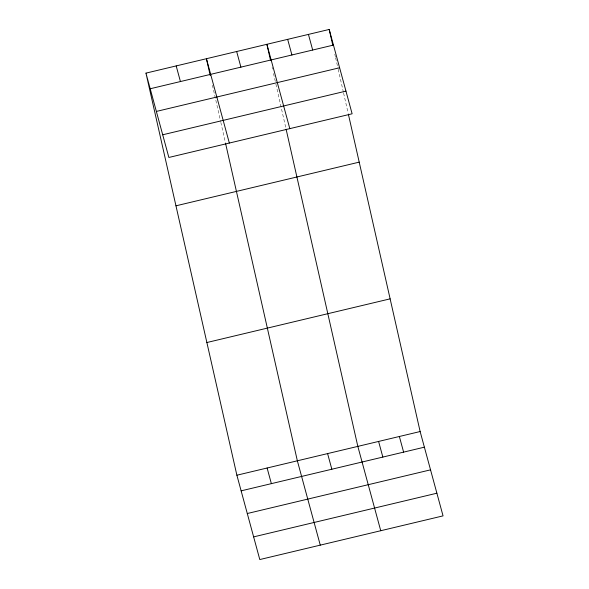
<?xml version="1.0" encoding="UTF-8"?>
<svg xmlns="http://www.w3.org/2000/svg" width="589" height="589" viewBox="0 0 589 589"><rect width="100%" height="100%" fill="white"/><g stroke="black" fill="none" stroke-linecap="round" stroke-linejoin="round"><path stroke-width="0.44" stroke-dasharray="2.94 2.21" d="M334.802 54.217L335.406 56.875M335.605 57.759L338.005 68.376M338.204 69.259L343.409 92.259M343.608 93.143L348.209 113.486M272.103 67.301L272.501 69.068M273.502 73.492L275.704 83.218M275.902 84.109L285.901 128.336M212.43 85.25L220.632 121.518M220.831 122.402L225.432 142.752"/><path stroke-width="0.88" d="M145.954 73.124L329.207 29.45L352.119 113.787L168.866 157.462L145.954 73.124L236.881 475.213L259.793 559.55L443.046 515.876L420.134 431.538L348.408 114.369M150.202 88.755L333.455 45.081M156.357 111.431L339.61 67.757M162.704 134.785L345.957 91.111M175.956 205.819L359.209 162.137M206.879 342.526L390.124 298.851M236.881 475.213L420.134 431.538M241.129 490.851L424.382 447.176M247.292 513.52L430.544 469.845M253.638 536.881L436.891 493.207M308.437 34.398L312.685 50.036M399.364 436.493L403.612 452.124M287.668 39.353L291.916 54.983M378.594 441.441L382.843 457.071M289.81 128.63L266.898 44.3L270.498 60.225M380.744 530.726L357.832 446.388L286.107 129.219M236.66 51.508L240.908 67.139M327.594 453.596L331.843 469.227M229.342 143.046L206.422 58.716L210.229 75.517M320.269 545.134L297.357 460.804L225.631 143.635M176.192 65.916L180.433 81.554M267.119 468.012L271.367 483.643M329.207 29.45L332.807 45.375"/></g></svg>
